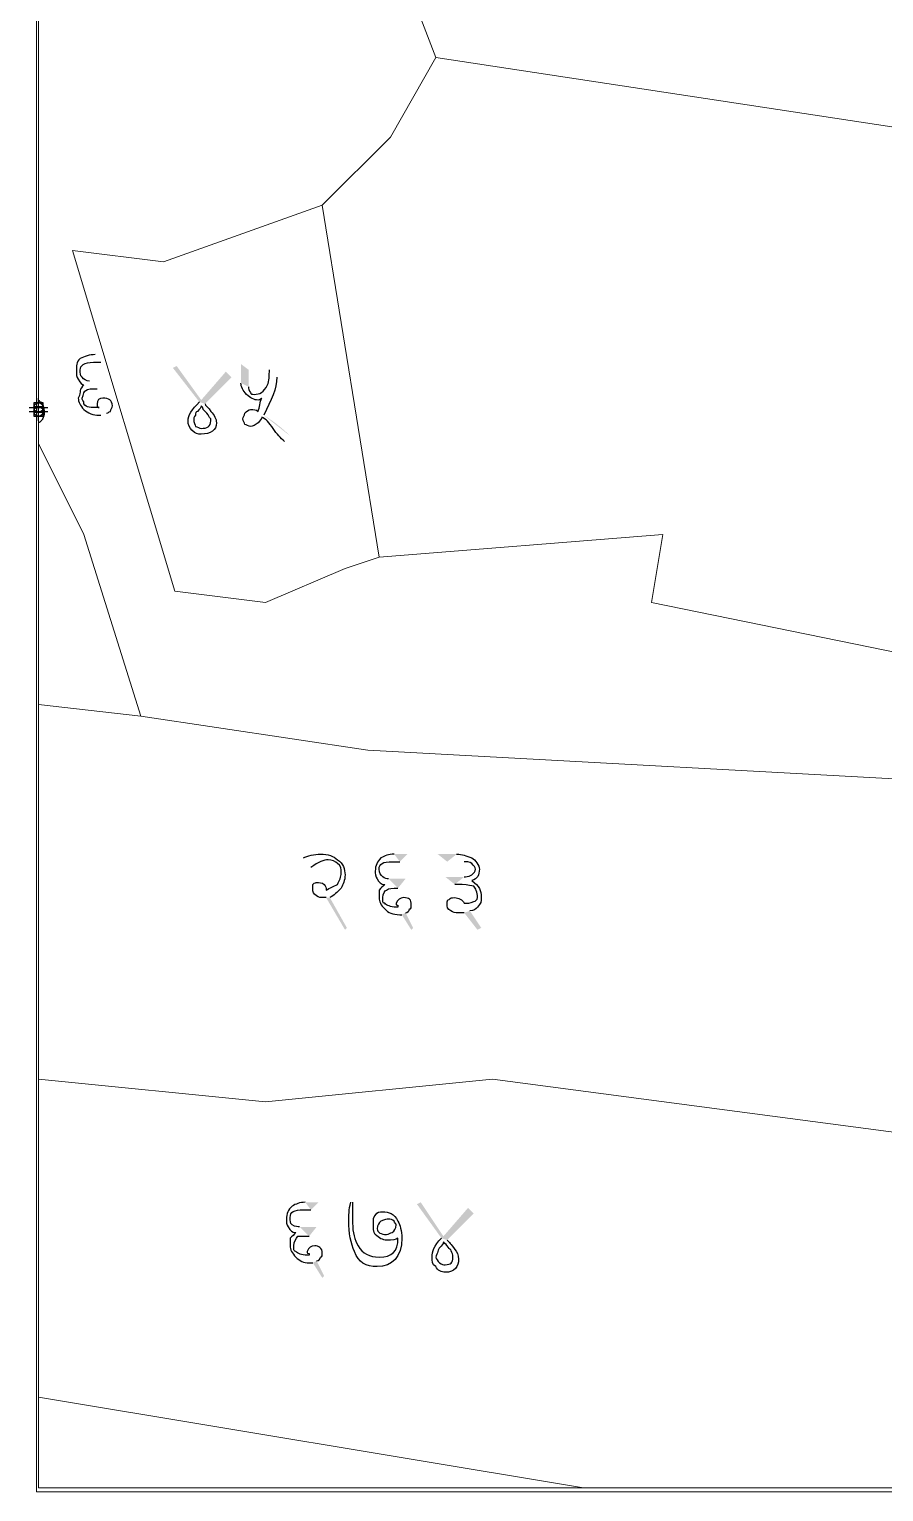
# Model space of a CAD drawing. Header units: metres. Extents: x 345912 to 349030, y 3061206 to 3061792.
# Drawn here: x 345911.58 to 345934.53, y 3061271.1 to 3061310.36 of the extents above; entities that cross this region are included whole.
import ezdxf

# ---------------------------------------------------------------- set-up
doc = ezdxf.new("R2010")
doc.units = ezdxf.units.M
doc.header["$MEASUREMENT"] = 0
doc.header["$PDMODE"] = 98
doc.header["$PDSIZE"] = 0.25
doc.layers.add('PDF5_Geometry', color=7, linetype='Continuous')
doc.layers.add('PDF5_Solid Fills', color=7, linetype='Continuous')

msp = doc.modelspace()

# ---------------------------------------------------------------- hatches: boundary and pattern name
at = {"layer": 'PDF5_Solid Fills', "transparency": 33554559}
h = msp.add_hatch(color=256, dxfattribs=at)
h.paths.add_polyline_path([(345916.15254, 3061300.35685), (345915.44134, 3061301.27125), (345915.54294, 3061301.32205), (345916.20334, 3061300.40765), (345916.86374, 3061301.16965), (345917.01614, 3061301.01725), (345916.30494, 3061300.30605)], flags=0)
h.paths.add_polyline_path([(345918.03214, 3061301.22045), (345918.23534, 3061301.01725)], flags=0)
h.paths.add_polyline_path([(345918.59094, 3061299.44245, 0.05915123), (345917.87974, 3061300.00125)], flags=0)
h.paths.add_polyline_path([(345918.59094, 3061299.44245), (345918.43854, 3061299.29005)], flags=0)
h.paths.add_polyline_path([(345917.27014, 3061300.86485), (345917.27014, 3061301.37285), (345917.47334, 3061301.22045), (345917.47334, 3061300.76325)], flags=0)
h = msp.add_hatch(color=256, dxfattribs=at)
h.paths.add_polyline_path([(345919.14974, 3061287.86004), (345918.94654, 3061288.11404)], flags=0)
h.paths.add_polyline_path([(345919.65774, 3061287.04724), (345920.11494, 3061286.23444), (345920.06414, 3061286.18364), (345919.55614, 3061287.04724)], flags=0)
h.paths.add_polyline_path([(345921.53734, 3061288.01244), (345921.74054, 3061288.21564), (345921.38494, 3061288.21564)], flags=0)
h.paths.add_polyline_path([(345921.58814, 3061286.59004), (345921.84214, 3061286.18364), (345921.89294, 3061286.23444), (345921.68974, 3061286.64084)], flags=0)
h.paths.add_polyline_path([(345921.48654, 3061287.30124), (345921.68974, 3061287.55524), (345921.23254, 3061287.55524)], flags=0)
h.paths.add_polyline_path([(345922.80734, 3061288.01244), (345922.55334, 3061288.21564), (345923.06134, 3061288.21564)], flags=0)
h.paths.add_polyline_path([(345923.41694, 3061286.69164), (345923.72174, 3061286.23444), (345923.62014, 3061286.18364), (345923.26454, 3061286.64084)], flags=0)
h.paths.add_polyline_path([(345923.01054, 3061287.40284), (345922.75654, 3061287.60604), (345923.26454, 3061287.60604)], flags=0)
h = msp.add_hatch(color=256, dxfattribs=at)
h.paths.add_polyline_path([(345919.14974, 3061278.66523), (345919.35294, 3061278.86843), (345918.99734, 3061278.86843)], flags=0)
h.paths.add_polyline_path([(345919.20054, 3061277.24283), (345919.45454, 3061276.83643), (345919.50534, 3061276.88723), (345919.30214, 3061277.29363)], flags=0)
h.paths.add_polyline_path([(345919.09894, 3061277.95403), (345919.30214, 3061278.20803), (345918.84494, 3061278.20803)], flags=0)
h.paths.add_polyline_path([(345920.21654, 3061278.86843), (345920.26734, 3061278.86843)], flags=0)
h.paths.add_polyline_path([(345921.48654, 3061277.90323), (345921.48654, 3061277.90323)], flags=0)
h.paths.add_polyline_path([(345922.65494, 3061277.90323), (345921.99454, 3061278.81763), (345922.09614, 3061278.86843), (345922.70574, 3061277.95403), (345923.36614, 3061278.71603), (345923.51854, 3061278.56363), (345922.80734, 3061277.85243)], flags=0)

# ---------------------------------------------------------------- linework, layer by layer
at = {"layer": 'PDF5_Geometry', "lineweight": 13}
msp.add_lwpolyline([(345911.78374, 3061494.92084), (346139.62175, 3061494.92084), (346139.62175, 3061271.09604), (345911.78374, 3061271.09604)], close=True, dxfattribs=at)
at = {"layer": 'PDF5_Geometry', "lineweight": 9}
for points in [[(345960.29774, 3061320.27044), (345960.29774, 3061314.78403), (345959.38334, 3061311.12645), (345958.46894, 3061304.42085), (345946.58174, 3061305.94485), (345922.50254, 3061309.60243), (345920.97854, 3061313.56485), (345920.97854, 3061320.88004), (345922.50254, 3061323.01365), (345940.48574, 3061321.79444)], [(345960.29774, 3061320.27044), (345960.29774, 3061314.78403), (345959.38334, 3061311.12645), (345958.46894, 3061304.42085), (345946.58174, 3061305.94485), (345922.50254, 3061309.60243), (345920.97854, 3061313.56485), (345920.97854, 3061320.88004), (345922.50254, 3061323.01365), (345940.48574, 3061321.79444)], [(345911.83454, 3061313.56485), (345920.97854, 3061313.56485), (345922.50254, 3061309.60243), (345921.28334, 3061307.46884), (345919.45454, 3061305.64004), (345915.18734, 3061304.11604), (345912.74894, 3061304.42085), (345915.49214, 3061295.27683), (345917.93054, 3061294.97205), (345920.06414, 3061295.88645), (345920.97854, 3061296.19123), (345928.59854, 3061296.80085), (345928.29374, 3061294.97205), (345941.70494, 3061292.22884), (345958.16414, 3061289.79044), (345957.85934, 3061287.96164), (345948.71534, 3061288.26645), (345937.43774, 3061290.09523), (345920.67374, 3061291.00963), (345914.57774, 3061291.92403), (345913.05374, 3061296.80085), (345911.83454, 3061299.23925)], [(345911.83454, 3061313.56485), (345920.97854, 3061313.56485), (345922.50254, 3061309.60243), (345921.28334, 3061307.46884), (345919.45454, 3061305.64004), (345915.18734, 3061304.11604), (345912.74894, 3061304.42085), (345915.49214, 3061295.27683), (345917.93054, 3061294.97205), (345920.06414, 3061295.88645), (345920.97854, 3061296.19123), (345928.59854, 3061296.80085), (345928.29374, 3061294.97205), (345941.70494, 3061292.22884), (345958.16414, 3061289.79044), (345957.85934, 3061287.96164), (345948.71534, 3061288.26645), (345937.43774, 3061290.09523), (345920.67374, 3061291.00963), (345914.57774, 3061291.92403), (345913.05374, 3061296.80085), (345911.83454, 3061299.23925)], [(345958.46894, 3061304.42085), (345958.16414, 3061296.19123), (345958.16414, 3061289.79044), (345941.70494, 3061292.22884), (345928.29374, 3061294.97205), (345928.59854, 3061296.80085), (345920.97854, 3061296.19123), (345919.45454, 3061305.64004), (345921.28334, 3061307.46884), (345922.50254, 3061309.60243), (345946.58174, 3061305.94485)], [(345958.46894, 3061304.42085), (345958.16414, 3061296.19123), (345958.16414, 3061289.79044), (345941.70494, 3061292.22884), (345928.29374, 3061294.97205), (345928.59854, 3061296.80085), (345920.97854, 3061296.19123), (345919.45454, 3061305.64004), (345921.28334, 3061307.46884), (345922.50254, 3061309.60243), (345946.58174, 3061305.94485)], [(345920.97854, 3061296.19123), (345920.06414, 3061295.88645), (345917.93054, 3061294.97205), (345915.49214, 3061295.27683), (345912.74894, 3061304.42085), (345915.18734, 3061304.11604), (345919.45454, 3061305.64004)], [(345920.97854, 3061296.19123), (345920.06414, 3061295.88645), (345917.93054, 3061294.97205), (345915.49214, 3061295.27683), (345912.74894, 3061304.42085), (345915.18734, 3061304.11604), (345919.45454, 3061305.64004)], [(345911.83454, 3061299.23925), (345913.05374, 3061296.80085), (345914.57774, 3061291.92403), (345911.83454, 3061292.22884)], [(345911.83454, 3061299.23925), (345913.05374, 3061296.80085), (345914.57774, 3061291.92403), (345911.83454, 3061292.22884)], [(345914.57774, 3061291.92403), (345920.67374, 3061291.00963), (345937.43774, 3061290.09523), (345936.21854, 3061283.99925), (345935.60894, 3061280.64645), (345924.02654, 3061282.17044), (345917.93054, 3061281.56085), (345911.83454, 3061282.17044), (345911.83454, 3061292.22884)], [(345914.57774, 3061291.92403), (345920.67374, 3061291.00963), (345937.43774, 3061290.09523), (345936.21854, 3061283.99925), (345935.60894, 3061280.64645), (345924.02654, 3061282.17044), (345917.93054, 3061281.56085), (345911.83454, 3061282.17044), (345911.83454, 3061292.22884)], [(345911.83454, 3061282.17044), (345917.93054, 3061281.56085), (345924.02654, 3061282.17044), (345935.60894, 3061280.64645), (345935.60894, 3061272.41683), (345934.99934, 3061271.19764), (345926.46494, 3061271.19764), (345911.83454, 3061273.63604)], [(345911.83454, 3061282.17044), (345917.93054, 3061281.56085), (345924.02654, 3061282.17044), (345935.60894, 3061280.64645), (345935.60894, 3061272.41683), (345934.99934, 3061271.19764), (345926.46494, 3061271.19764), (345911.83454, 3061273.63604)], [(345911.83454, 3061271.19764), (345911.83454, 3061273.63604), (345926.46494, 3061271.19764)], [(345911.83454, 3061271.19764), (345911.83454, 3061273.63604), (345926.46494, 3061271.19764)]]:
    msp.add_lwpolyline(points, close=True, dxfattribs=at)
at = {"layer": 'PDF5_Geometry', "lineweight": 25}
for points in [[(345912.95214, 3061301.52523), (345912.85054, 3061301.42363), (345912.85054, 3061301.32203), (345912.85054, 3061301.16963)], [(345913.35854, 3061301.62683), (345913.20614, 3061301.62683), (345913.05374, 3061301.57603), (345912.95214, 3061301.52523)], [(345912.85054, 3061301.16963), (345912.85054, 3061301.11883), (345912.85054, 3061301.01723), (345912.90134, 3061300.96643)], [(345912.95214, 3061301.22043), (345912.95214, 3061301.32203), (345913.05374, 3061301.42363), (345913.30774, 3061301.42363)], [(345913.00294, 3061301.01723), (345912.95214, 3061301.06803), (345912.95214, 3061301.11883), (345912.95214, 3061301.22043)], [(345913.30774, 3061301.42363), (345913.30774, 3061301.42363), (345913.35854, 3061301.42363), (345913.40934, 3061301.42363)], [(345913.40934, 3061301.42363), (345913.46014, 3061301.42363), (345913.46014, 3061301.42363), (345913.51094, 3061301.42363)], [(345917.98134, 3061300.81405), (345918.03214, 3061300.91565), (345918.03214, 3061301.06805), (345918.03214, 3061301.22045)], [(345912.90134, 3061300.96643), (345912.95214, 3061300.86483), (345913.00294, 3061300.81403), (345913.05374, 3061300.81403)], [(345913.05374, 3061300.81403), (345913.00294, 3061300.76323), (345912.95214, 3061300.71243), (345912.95214, 3061300.66163)], [(345913.20614, 3061300.91563), (345913.10454, 3061300.91563), (345913.05374, 3061300.96643), (345913.00294, 3061301.01723)], [(345913.10454, 3061300.66163), (345913.15534, 3061300.71243), (345913.25694, 3061300.71243), (345913.40934, 3061300.71243)], [(345917.42254, 3061300.56005), (345917.32094, 3061300.66165), (345917.27014, 3061300.76325), (345917.27014, 3061300.86485)], [(345917.47334, 3061300.76325), (345917.47334, 3061300.71245), (345917.47334, 3061300.66165), (345917.52414, 3061300.61085)], [(345917.62574, 3061300.56005), (345917.77814, 3061300.56005), (345917.87974, 3061300.61085), (345917.98134, 3061300.81405)], [(345918.23534, 3061301.01725), (345918.23534, 3061300.71245), (345918.08294, 3061300.40765), (345917.87974, 3061300.00125)], [(345911.88534, 3061300.35683), (345911.8668, 3061300.37537), (345911.84997, 3061300.3939), (345911.83454, 3061300.41208)], [(345911.88534, 3061300.35683), (345911.93614, 3061300.30603), (345911.98694, 3061300.20443), (345911.98694, 3061300.10283)], [(345912.95214, 3061300.66163), (345912.95214, 3061300.61083), (345912.95214, 3061300.56003), (345912.90134, 3061300.45843)], [(345912.90134, 3061300.45843), (345912.90134, 3061300.35683), (345912.95214, 3061300.25523), (345913.05374, 3061300.15363)], [(345913.00294, 3061300.45843), (345913.05374, 3061300.56003), (345913.05374, 3061300.66163), (345913.10454, 3061300.66163)], [(345913.05374, 3061300.35683), (345913.00294, 3061300.40763), (345913.00294, 3061300.45843), (345913.00294, 3061300.45843)], [(345913.05374, 3061300.30603), (345913.05374, 3061300.30603), (345913.05374, 3061300.30603), (345913.05374, 3061300.35683)], [(345913.40934, 3061300.20443), (345913.25694, 3061300.20443), (345913.10454, 3061300.20443), (345913.05374, 3061300.30603)], [(345913.56174, 3061300.45843), (345913.46014, 3061300.45843), (345913.40934, 3061300.40763), (345913.40934, 3061300.30603)], [(345913.40934, 3061300.30603), (345913.40934, 3061300.25523), (345913.40934, 3061300.25523), (345913.40934, 3061300.25523)], [(345913.81574, 3061300.25523), (345913.81574, 3061300.40763), (345913.71414, 3061300.45843), (345913.56174, 3061300.45843)], [(345915.84774, 3061299.84885), (345915.84774, 3061300.00125), (345915.94934, 3061300.15365), (345916.15254, 3061300.35685)], [(345916.30494, 3061300.30605), (345916.30494, 3061300.25525), (345916.40654, 3061300.20445), (345916.45734, 3061300.10285)], [(345917.72734, 3061300.40765), (345917.62574, 3061300.40765), (345917.52414, 3061300.45845), (345917.42254, 3061300.56005)], [(345917.52414, 3061300.61085), (345917.52414, 3061300.56005), (345917.57494, 3061300.56005), (345917.62574, 3061300.56005)], [(345917.72734, 3061300.10285), (345917.77814, 3061300.20445), (345917.77814, 3061300.35685), (345917.82894, 3061300.45845)], [(345917.82894, 3061300.45845), (345917.82894, 3061300.45845), (345917.77814, 3061300.40765), (345917.72734, 3061300.40765)], [(345911.83454, 3061300.10283), (345911.83454, 3061300.15363), (345911.83454, 3061300.15363), (345911.83454, 3061300.20443)], [(345913.05374, 3061300.15363), (345913.15534, 3061300.05203), (345913.30774, 3061300.00123), (345913.46014, 3061300.00123)], [(345913.40934, 3061300.25523), (345913.40934, 3061300.20443), (345913.46014, 3061300.20443), (345913.46014, 3061300.20443)], [(345913.46014, 3061300.20443), (345913.40934, 3061300.20443), (345913.40934, 3061300.20443), (345913.40934, 3061300.20443)], [(345913.46014, 3061300.00123), (345913.51094, 3061300.00123), (345913.51094, 3061300.00123), (345913.51094, 3061300.00123)], [(345913.66334, 3061300.05203), (345913.71414, 3061300.05203), (345913.71414, 3061300.10283), (345913.76494, 3061300.10283)], [(345913.76494, 3061300.10283), (345913.76494, 3061300.15363), (345913.81574, 3061300.20443), (345913.81574, 3061300.25523)], [(345916.05094, 3061300.00125), (345916.00014, 3061299.95045), (345916.00014, 3061299.89965), (345916.00014, 3061299.89965)], [(345916.00014, 3061299.89965), (345916.00014, 3061299.79805), (345916.05094, 3061299.74725), (345916.05094, 3061299.69645)], [(345916.10174, 3061300.10285), (345916.05094, 3061300.10285), (345916.05094, 3061300.05205), (345916.05094, 3061300.00125)], [(345916.20334, 3061300.25525), (345916.20334, 3061300.20445), (345916.15254, 3061300.15365), (345916.10174, 3061300.10285)], [(345916.25414, 3061300.15365), (345916.25414, 3061300.15365), (345916.25414, 3061300.20445), (345916.20334, 3061300.25525)], [(345916.35574, 3061300.05205), (345916.35574, 3061300.05205), (345916.30494, 3061300.10285), (345916.25414, 3061300.15365)], [(345916.45734, 3061299.89965), (345916.40654, 3061299.95045), (345916.40654, 3061300.00125), (345916.35574, 3061300.05205)], [(345916.45734, 3061300.10285), (345916.55894, 3061300.00125), (345916.60974, 3061299.89965), (345916.60974, 3061299.79805)], [(345916.45734, 3061299.84885), (345916.45734, 3061299.84885), (345916.45734, 3061299.84885), (345916.45734, 3061299.89965)], [(345917.32094, 3061299.89965), (345917.32094, 3061299.95045), (345917.37174, 3061300.00125), (345917.37174, 3061300.05205)], [(345917.37174, 3061299.74725), (345917.37174, 3061299.79805), (345917.32094, 3061299.84885), (345917.32094, 3061299.89965)], [(345917.37174, 3061300.05205), (345917.42254, 3061300.10285), (345917.47334, 3061300.15365), (345917.52414, 3061300.15365)], [(345917.52414, 3061300.15365), (345917.62574, 3061300.15365), (345917.67654, 3061300.15365), (345917.72734, 3061300.10285)], [(345917.82894, 3061299.95045), (345917.82894, 3061299.89965), (345917.77814, 3061299.84885), (345917.72734, 3061299.79805)], [(345918.13374, 3061299.64565), (345918.03214, 3061299.79805), (345917.93054, 3061299.89965), (345917.82894, 3061299.95045)], [(345915.94934, 3061299.59485), (345915.89854, 3061299.64565), (345915.84774, 3061299.74725), (345915.84774, 3061299.84885)], [(345916.20334, 3061299.49325), (345916.10174, 3061299.49325), (345916.05094, 3061299.49325), (345915.94934, 3061299.59485)], [(345916.05094, 3061299.69645), (345916.10174, 3061299.69645), (345916.15254, 3061299.64565), (345916.20334, 3061299.64565)], [(345916.20334, 3061299.64565), (345916.35574, 3061299.64565), (345916.45734, 3061299.69645), (345916.45734, 3061299.84885)], [(345916.60974, 3061299.79805), (345916.60974, 3061299.59485), (345916.45734, 3061299.49325), (345916.20334, 3061299.49325)], [(345917.52414, 3061299.69645), (345917.47334, 3061299.69645), (345917.42254, 3061299.74725), (345917.37174, 3061299.74725)], [(345917.72734, 3061299.79805), (345917.67654, 3061299.74725), (345917.57494, 3061299.69645), (345917.52414, 3061299.69645)], [(345918.43854, 3061299.29005), (345918.33694, 3061299.39165), (345918.23534, 3061299.49325), (345918.13374, 3061299.64565)], [(345918.94654, 3061288.11404), (345919.04814, 3061288.16484), (345919.25134, 3061288.21564), (345919.40374, 3061288.21564)], [(345919.40374, 3061288.21564), (345919.60694, 3061288.21564), (345919.75934, 3061288.16484), (345919.86094, 3061288.06324)], [(345921.02934, 3061288.11404), (345920.92774, 3061288.01244), (345920.87694, 3061287.91084), (345920.87694, 3061287.75844)], [(345921.38494, 3061288.21564), (345921.23254, 3061288.21564), (345921.13094, 3061288.16484), (345921.02934, 3061288.11404)], [(345923.06134, 3061288.21564), (345923.21374, 3061288.21564), (345923.31534, 3061288.16484), (345923.46774, 3061288.11404)], [(345923.46774, 3061288.11404), (345923.56934, 3061288.06324), (345923.67094, 3061287.91084), (345923.67094, 3061287.80924)], [(345919.60694, 3061288.06324), (345919.50534, 3061288.06324), (345919.35294, 3061288.01244), (345919.14974, 3061287.86004)], [(345919.86094, 3061287.96164), (345919.81014, 3061288.01244), (345919.70854, 3061288.06324), (345919.60694, 3061288.06324)], [(345919.86094, 3061288.06324), (345920.01334, 3061287.96164), (345920.06414, 3061287.80924), (345920.06414, 3061287.65684)], [(345919.96254, 3061287.70764), (345919.96254, 3061287.80924), (345919.96254, 3061287.91084), (345919.86094, 3061287.96164)], [(345920.87694, 3061287.75844), (345920.87694, 3061287.70764), (345920.87694, 3061287.60604), (345920.92774, 3061287.55524)], [(345920.97854, 3061287.80924), (345920.97854, 3061287.96164), (345921.08014, 3061288.01244), (345921.33414, 3061288.01244)], [(345921.08014, 3061287.60604), (345921.02934, 3061287.65684), (345920.97854, 3061287.70764), (345920.97854, 3061287.80924)], [(345921.33414, 3061288.01244), (345921.33414, 3061288.01244), (345921.38494, 3061288.01244), (345921.43574, 3061288.01244)], [(345921.43574, 3061288.01244), (345921.48654, 3061288.01244), (345921.53734, 3061288.01244), (345921.53734, 3061288.01244)], [(345923.46774, 3061287.96164), (345923.41694, 3061288.01244), (345923.31534, 3061288.01244), (345923.26454, 3061288.01244)], [(345923.56934, 3061287.80924), (345923.56934, 3061287.86004), (345923.51854, 3061287.91084), (345923.46774, 3061287.96164)], [(345923.67094, 3061287.80924), (345923.67094, 3061287.65684), (345923.62014, 3061287.55524), (345923.46774, 3061287.50444)], [(345923.46774, 3061287.65684), (345923.51854, 3061287.70764), (345923.56934, 3061287.75844), (345923.56934, 3061287.80924)], [(345919.20054, 3061287.40284), (345919.25134, 3061287.45364), (345919.30214, 3061287.45364), (345919.30214, 3061287.45364)], [(345919.20054, 3061287.30124), (345919.20054, 3061287.35204), (345919.20054, 3061287.40284), (345919.20054, 3061287.40284)], [(345919.30214, 3061287.45364), (345919.35294, 3061287.45364), (345919.45454, 3061287.45364), (345919.50534, 3061287.40284)], [(345919.50534, 3061287.40284), (345919.55614, 3061287.35204), (345919.55614, 3061287.30124), (345919.55614, 3061287.25044)], [(345919.55614, 3061287.25044), (345919.65774, 3061287.30124), (345919.75934, 3061287.35204), (345919.86094, 3061287.40284)], [(345919.86094, 3061287.40284), (345919.91174, 3061287.50444), (345919.96254, 3061287.60604), (345919.96254, 3061287.70764)], [(345920.06414, 3061287.65684), (345920.06414, 3061287.50444), (345920.01334, 3061287.40284), (345919.96254, 3061287.30124)], [(345920.92774, 3061287.55524), (345920.97854, 3061287.45364), (345921.02934, 3061287.40284), (345921.13094, 3061287.40284)], [(345921.13094, 3061287.40284), (345921.08014, 3061287.35204), (345921.02934, 3061287.30124), (345920.97854, 3061287.25044)], [(345921.23254, 3061287.55524), (345921.18174, 3061287.55524), (345921.13094, 3061287.55524), (345921.08014, 3061287.60604)], [(345923.11214, 3061287.40284), (345923.06134, 3061287.40284), (345923.01054, 3061287.40284), (345923.01054, 3061287.40284)], [(345923.21374, 3061287.40284), (345923.21374, 3061287.40284), (345923.16294, 3061287.40284), (345923.11214, 3061287.40284)], [(345923.51854, 3061287.35204), (345923.46774, 3061287.35204), (345923.36614, 3061287.40284), (345923.21374, 3061287.40284)], [(345923.26454, 3061287.60604), (345923.31534, 3061287.60604), (345923.36614, 3061287.60604), (345923.46774, 3061287.65684)], [(345923.46774, 3061287.50444), (345923.67094, 3061287.35204), (345923.72174, 3061287.25044), (345923.72174, 3061287.04724)], [(345923.62014, 3061287.04724), (345923.62014, 3061287.19964), (345923.56934, 3061287.30124), (345923.51854, 3061287.35204)], [(345919.30214, 3061287.09804), (345919.20054, 3061287.14884), (345919.20054, 3061287.19964), (345919.20054, 3061287.30124)], [(345919.50534, 3061287.04724), (345919.40374, 3061287.04724), (345919.35294, 3061287.04724), (345919.30214, 3061287.09804)], [(345919.55614, 3061287.04724), (345919.55614, 3061287.04724), (345919.50534, 3061287.04724), (345919.50534, 3061287.04724)], [(345919.96254, 3061287.30124), (345919.86094, 3061287.19964), (345919.75934, 3061287.09804), (345919.65774, 3061287.04724)], [(345920.97854, 3061287.25044), (345920.97854, 3061287.19964), (345920.97854, 3061287.14884), (345920.97854, 3061287.04724)], [(345920.97854, 3061287.04724), (345920.97854, 3061286.94564), (345921.02934, 3061286.84404), (345921.13094, 3061286.74244)], [(345921.08014, 3061287.04724), (345921.08014, 3061287.14884), (345921.13094, 3061287.25044), (345921.18174, 3061287.25044)], [(345921.08014, 3061286.94564), (345921.08014, 3061286.99644), (345921.08014, 3061287.04724), (345921.08014, 3061287.04724)], [(345921.13094, 3061286.89484), (345921.08014, 3061286.89484), (345921.08014, 3061286.94564), (345921.08014, 3061286.94564)], [(345921.18174, 3061287.25044), (345921.23254, 3061287.30124), (345921.33414, 3061287.30124), (345921.48654, 3061287.30124)], [(345921.63894, 3061287.04724), (345921.53734, 3061287.04724), (345921.48654, 3061286.99644), (345921.43574, 3061286.89484)], [(345921.84214, 3061286.84404), (345921.84214, 3061286.99644), (345921.79134, 3061287.04724), (345921.63894, 3061287.04724)], [(345922.80734, 3061286.89484), (345922.80734, 3061286.94564), (345922.80734, 3061286.99644), (345922.85814, 3061286.99644)], [(345922.85814, 3061286.99644), (345922.90894, 3061287.04724), (345922.90894, 3061287.04724), (345923.01054, 3061287.04724)], [(345923.01054, 3061287.04724), (345923.11214, 3061287.04724), (345923.21374, 3061286.99644), (345923.26454, 3061286.89484)], [(345923.26454, 3061286.89484), (345923.36614, 3061286.89484), (345923.41694, 3061286.89484), (345923.51854, 3061286.94564)], [(345923.51854, 3061286.94564), (345923.56934, 3061286.94564), (345923.62014, 3061286.99644), (345923.62014, 3061287.04724)], [(345923.72174, 3061287.04724), (345923.72174, 3061286.94564), (345923.72174, 3061286.89484), (345923.62014, 3061286.79324)], [(345921.43574, 3061286.79324), (345921.28334, 3061286.79324), (345921.18174, 3061286.84404), (345921.13094, 3061286.89484)], [(345921.13094, 3061286.74244), (345921.23254, 3061286.64084), (345921.33414, 3061286.59004), (345921.53734, 3061286.59004)], [(345921.43574, 3061286.89484), (345921.43574, 3061286.84404), (345921.43574, 3061286.84404), (345921.48654, 3061286.84404)], [(345921.48654, 3061286.79324), (345921.48654, 3061286.79324), (345921.43574, 3061286.79324), (345921.43574, 3061286.79324)], [(345921.48654, 3061286.84404), (345921.48654, 3061286.79324), (345921.48654, 3061286.79324), (345921.48654, 3061286.79324)], [(345921.53734, 3061286.59004), (345921.53734, 3061286.59004), (345921.53734, 3061286.59004), (345921.58814, 3061286.59004)], [(345921.68974, 3061286.64084), (345921.74054, 3061286.64084), (345921.79134, 3061286.69164), (345921.79134, 3061286.74244)], [(345921.79134, 3061286.74244), (345921.84214, 3061286.74244), (345921.84214, 3061286.79324), (345921.84214, 3061286.84404)], [(345922.90894, 3061286.69164), (345922.80734, 3061286.74244), (345922.80734, 3061286.79324), (345922.80734, 3061286.89484)], [(345923.11214, 3061286.64084), (345923.01054, 3061286.64084), (345922.95974, 3061286.64084), (345922.90894, 3061286.69164)], [(345923.26454, 3061286.64084), (345923.21374, 3061286.64084), (345923.16294, 3061286.64084), (345923.11214, 3061286.64084)], [(345923.62014, 3061286.79324), (345923.56934, 3061286.74244), (345923.51854, 3061286.69164), (345923.41694, 3061286.69164)], [(345918.64174, 3061278.76683), (345918.54014, 3061278.66523), (345918.48934, 3061278.56363), (345918.48934, 3061278.41123)], [(345918.99734, 3061278.86843), (345918.84494, 3061278.86843), (345918.74334, 3061278.81763), (345918.64174, 3061278.76683)], [(345920.16574, 3061278.36043), (345920.16574, 3061278.51283), (345920.16574, 3061278.66523), (345920.21654, 3061278.86843)], [(345920.26734, 3061278.86843), (345920.26734, 3061278.81763), (345920.26734, 3061278.71603), (345920.26734, 3061278.61443)], [(345918.48934, 3061278.41123), (345918.48934, 3061278.36043), (345918.48934, 3061278.25883), (345918.54014, 3061278.20803)], [(345918.59094, 3061278.46203), (345918.59094, 3061278.61443), (345918.69254, 3061278.66523), (345918.94654, 3061278.66523)], [(345918.64174, 3061278.25883), (345918.59094, 3061278.30963), (345918.59094, 3061278.36043), (345918.59094, 3061278.46203)], [(345918.94654, 3061278.66523), (345918.94654, 3061278.66523), (345918.99734, 3061278.66523), (345919.04814, 3061278.66523)], [(345919.04814, 3061278.66523), (345919.09894, 3061278.66523), (345919.14974, 3061278.66523), (345919.14974, 3061278.66523)], [(345920.31814, 3061277.54763), (345920.21654, 3061277.75083), (345920.16574, 3061278.05563), (345920.16574, 3061278.36043)], [(345920.26734, 3061278.61443), (345920.26734, 3061278.46203), (345920.26734, 3061278.41123), (345920.26734, 3061278.30963)], [(345920.26734, 3061278.30963), (345920.26734, 3061278.05563), (345920.31814, 3061277.85243), (345920.41974, 3061277.70003)], [(345920.82614, 3061278.30963), (345920.82614, 3061278.41123), (345920.82614, 3061278.46203), (345920.87694, 3061278.51283)], [(345920.87694, 3061278.00483), (345920.82614, 3061278.05563), (345920.82614, 3061278.20803), (345920.82614, 3061278.30963)], [(345920.87694, 3061278.51283), (345920.92774, 3061278.61443), (345920.97854, 3061278.61443), (345921.08014, 3061278.61443)], [(345921.02934, 3061278.36043), (345920.97854, 3061278.30963), (345920.92774, 3061278.25883), (345920.92774, 3061278.15723)], [(345921.23254, 3061278.41123), (345921.18174, 3061278.41123), (345921.13094, 3061278.41123), (345921.02934, 3061278.36043)], [(345921.08014, 3061278.61443), (345921.23254, 3061278.61443), (345921.38494, 3061278.56363), (345921.48654, 3061278.36043)], [(345921.38494, 3061278.36043), (345921.33414, 3061278.41123), (345921.28334, 3061278.41123), (345921.23254, 3061278.41123)], [(345921.43574, 3061278.25883), (345921.43574, 3061278.30963), (345921.38494, 3061278.30963), (345921.38494, 3061278.36043)], [(345921.48654, 3061278.36043), (345921.53734, 3061278.25883), (345921.58814, 3061278.10643), (345921.58814, 3061277.90323)], [(345918.54014, 3061278.20803), (345918.59094, 3061278.10643), (345918.64174, 3061278.05563), (345918.74334, 3061278.05563)], [(345918.74334, 3061278.05563), (345918.69254, 3061278.00483), (345918.64174, 3061277.95403), (345918.59094, 3061277.90323)], [(345918.59094, 3061277.90323), (345918.59094, 3061277.85243), (345918.59094, 3061277.80163), (345918.59094, 3061277.70003)], [(345918.84494, 3061278.20803), (345918.79414, 3061278.20803), (345918.74334, 3061278.20803), (345918.64174, 3061278.25883)], [(345918.69254, 3061277.70003), (345918.69254, 3061277.80163), (345918.74334, 3061277.90323), (345918.79414, 3061277.95403)], [(345918.79414, 3061277.95403), (345918.84494, 3061277.95403), (345918.94654, 3061277.95403), (345919.09894, 3061277.95403)], [(345921.18174, 3061277.85243), (345921.08014, 3061277.85243), (345920.97854, 3061277.90323), (345920.87694, 3061278.00483)], [(345920.92774, 3061278.15723), (345920.92774, 3061278.05563), (345921.02934, 3061278.00483), (345921.18174, 3061278.00483)], [(345921.58814, 3061277.90323), (345921.58814, 3061277.39523), (345921.33414, 3061277.14123), (345920.92774, 3061277.14123)], [(345920.97854, 3061277.39523), (345921.33414, 3061277.39523), (345921.48654, 3061277.54763), (345921.48654, 3061277.90323)], [(345921.18174, 3061278.00483), (345921.23254, 3061278.00483), (345921.28334, 3061278.05563), (345921.33414, 3061278.05563)], [(345921.48654, 3061277.90323), (345921.43574, 3061277.85243), (345921.33414, 3061277.85243), (345921.18174, 3061277.85243)], [(345921.33414, 3061278.05563), (345921.38494, 3061278.10643), (345921.43574, 3061278.15723), (345921.43574, 3061278.25883)], [(345922.40094, 3061277.39523), (345922.40094, 3061277.54763), (345922.45174, 3061277.70003), (345922.65494, 3061277.90323)], [(345918.59094, 3061277.70003), (345918.59094, 3061277.59843), (345918.64174, 3061277.49683), (345918.74334, 3061277.39523)], [(345918.69254, 3061277.59843), (345918.69254, 3061277.64923), (345918.69254, 3061277.70003), (345918.69254, 3061277.70003)], [(345918.74334, 3061277.54763), (345918.69254, 3061277.54763), (345918.69254, 3061277.59843), (345918.69254, 3061277.59843)], [(345919.04814, 3061277.44603), (345918.89574, 3061277.44603), (345918.79414, 3061277.49683), (345918.74334, 3061277.54763)], [(345919.25134, 3061277.70003), (345919.14974, 3061277.70003), (345919.09894, 3061277.64923), (345919.04814, 3061277.54763)], [(345919.04814, 3061277.54763), (345919.04814, 3061277.49683), (345919.04814, 3061277.49683), (345919.09894, 3061277.49683)], [(345919.45454, 3061277.49683), (345919.45454, 3061277.64923), (345919.35294, 3061277.70003), (345919.25134, 3061277.70003)], [(345920.92774, 3061277.14123), (345920.62294, 3061277.14123), (345920.41974, 3061277.24283), (345920.31814, 3061277.54763)], [(345920.41974, 3061277.70003), (345920.52134, 3061277.49683), (345920.72454, 3061277.39523), (345920.97854, 3061277.39523)], [(345922.55334, 3061277.54763), (345922.55334, 3061277.49683), (345922.50254, 3061277.44603), (345922.50254, 3061277.39523)], [(345922.60414, 3061277.64923), (345922.60414, 3061277.64923), (345922.55334, 3061277.59843), (345922.55334, 3061277.54763)], [(345922.70574, 3061277.80163), (345922.70574, 3061277.75083), (345922.65494, 3061277.70003), (345922.60414, 3061277.64923)], [(345922.80734, 3061277.70003), (345922.80734, 3061277.70003), (345922.75654, 3061277.75083), (345922.70574, 3061277.80163)], [(345922.80734, 3061277.85243), (345922.85814, 3061277.80163), (345922.90894, 3061277.75083), (345923.01054, 3061277.59843)], [(345922.90894, 3061277.59843), (345922.85814, 3061277.59843), (345922.85814, 3061277.64923), (345922.80734, 3061277.70003)], [(345922.95974, 3061277.44603), (345922.95974, 3061277.49683), (345922.90894, 3061277.54763), (345922.90894, 3061277.59843)], [(345923.01054, 3061277.59843), (345923.06134, 3061277.54763), (345923.11214, 3061277.44603), (345923.11214, 3061277.34443)], [(345918.74334, 3061277.39523), (345918.84494, 3061277.29363), (345918.94654, 3061277.24283), (345919.09894, 3061277.24283)], [(345919.09894, 3061277.44603), (345919.09894, 3061277.44603), (345919.04814, 3061277.44603), (345919.04814, 3061277.44603)], [(345919.09894, 3061277.49683), (345919.09894, 3061277.44603), (345919.09894, 3061277.44603), (345919.09894, 3061277.44603)], [(345919.09894, 3061277.24283), (345919.14974, 3061277.24283), (345919.14974, 3061277.24283), (345919.20054, 3061277.24283)], [(345919.30214, 3061277.29363), (345919.35294, 3061277.29363), (345919.40374, 3061277.34443), (345919.40374, 3061277.39523)], [(345919.40374, 3061277.39523), (345919.45454, 3061277.39523), (345919.45454, 3061277.44603), (345919.45454, 3061277.49683)], [(345922.50254, 3061277.14123), (345922.40094, 3061277.19203), (345922.40094, 3061277.29363), (345922.40094, 3061277.39523)], [(345922.50254, 3061277.39523), (345922.50254, 3061277.34443), (345922.55334, 3061277.29363), (345922.60414, 3061277.24283)], [(345922.75654, 3061276.98883), (345922.65494, 3061276.98883), (345922.55334, 3061277.03963), (345922.50254, 3061277.14123)], [(345922.60414, 3061277.24283), (345922.65494, 3061277.19203), (345922.70574, 3061277.19203), (345922.75654, 3061277.19203)], [(345922.75654, 3061277.19203), (345922.90894, 3061277.19203), (345922.95974, 3061277.24283), (345922.95974, 3061277.39523)], [(345923.11214, 3061277.34443), (345923.11214, 3061277.14123), (345923.01054, 3061276.98883), (345922.75654, 3061276.98883)], [(345922.95974, 3061277.39523), (345922.95974, 3061277.39523), (345922.95974, 3061277.39523), (345922.95974, 3061277.44603)]]:
    msp.add_open_spline(points, degree=3, dxfattribs=at)
msp.add_open_spline([(345911.98694, 3061300.10283), (345911.98694, 3061300.04796), (345911.97953, 3061299.99198), (345911.94598, 3061299.9047), (345911.92624, 3061299.87174), (345911.88041, 3061299.82343), (345911.85858, 3061299.80671), (345911.83454, 3061299.79321)], degree=3, knots=[0, 0, 0, 0, 0.0054009579, 0.0054009579, 0.0092195877, 0.0092195877, 0.0119677757, 0.0119677757, 0.0119677757, 0.0119677757], dxfattribs=at)
for p in [(345911.83454, 3061300.20443), (345911.83454, 3061300.10283)]:
    msp.add_point(p, dxfattribs=at)

doc.saveas('drawing.dxf')
